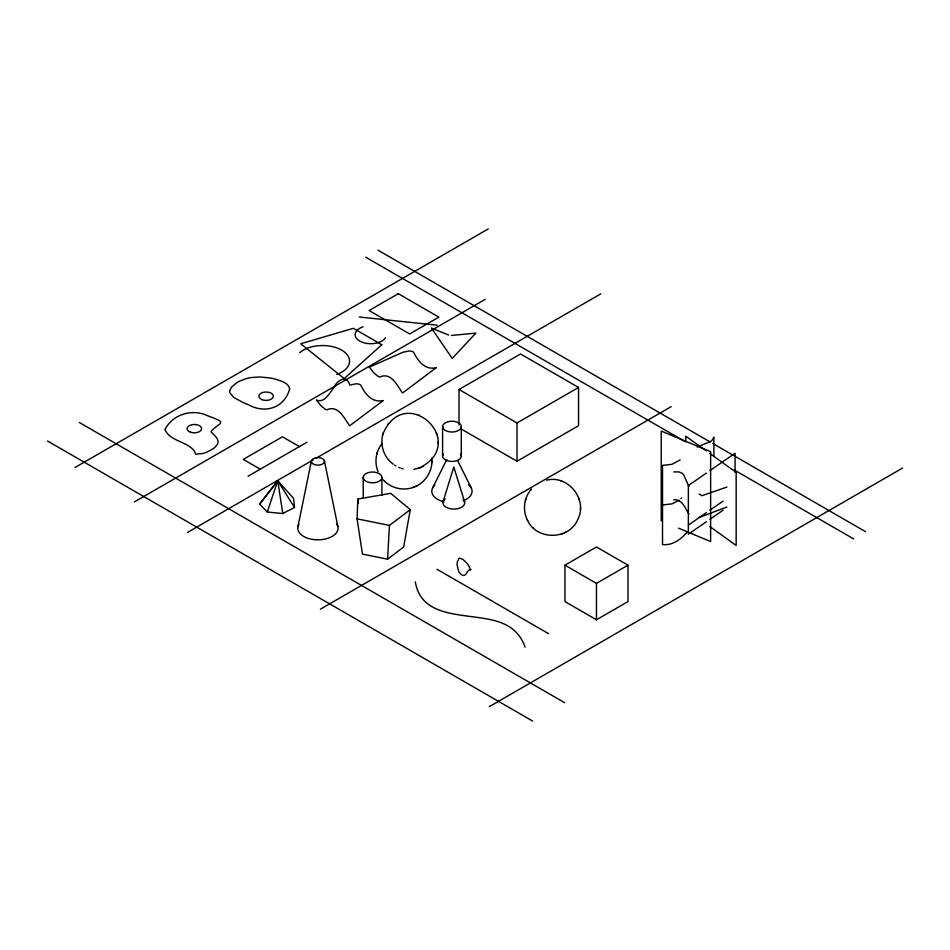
<?xml version="1.0" encoding="UTF-8"?>
<svg xmlns="http://www.w3.org/2000/svg" width="950" height="950" viewBox="0 0 950 950"><rect width="100%" height="100%" fill="white"/><g stroke="black" fill="none" stroke-linecap="round" stroke-linejoin="round"><path stroke-width="1.43" d="M413.689 487.231C425.422 483.111 433.259 470.44 431.775 458.102M419.591 467.899C469.811 442.498 405.448 381.864 383.076 433.604M527.345 519.935C536.322 540.847 569.632 540.229 577.933 519.116C588.014 499.51 567.993 474.561 546.654 480.189M431.87 462.793L431.918 461.332M437.784 443.448L437.831 441.988M580.367 509.343L580.426 507.882M357.058 518.842L357.853 499.035L390.735 493.347L410.258 509.639L403.691 546.974L387.564 559.182L362.473 554.099L357.058 518.842L389.452 525.398L410.258 509.639M387.564 559.182L389.452 525.398M297.991 526.466L311.422 460.809M382.161 443.436C375.844 451.155 374.169 462.341 378.029 471.556M383.301 432.844C379.964 442.581 382.601 454.017 389.892 461.272M530.195 490.616C523.664 498.976 522.631 511.112 527.606 520.469M376.817 454.159L377.043 453.387M377.162 452.936L377.387 452.188M382.719 434.815L382.945 434.055M525.314 500.709L525.54 499.949M525.671 499.498L525.884 498.738M443.139 501.386L453.803 467.044L464.586 501.719M267.283 512.038L277.744 480.783L293.598 498.406L294.5 507.478L282.791 513.534L267.283 512.038L259.647 504.094L277.744 480.783L294.5 507.478M432.701 487.777L446.809 459.503M259.647 504.094L277.744 480.783L278.409 483.538M388.075 424.104L388.609 423.498M531.192 489.381L530.67 489.998L531.406 489.143M687.551 531.561C681.304 539.03 672.956 545.751 662.518 544.528L662.518 465.393L672.006 464.289L680.153 459.895M680.984 498.726L681.744 497.99M679.262 500.187L672.006 503.856L662.518 504.961M706.325 473.124L688.358 485.545L688.358 534.221L706.325 521.788M709.911 470.63L735.074 453.233L735.074 472.411M688.358 525.112L706.325 512.691M709.911 510.197L723.092 501.089M709.911 519.306L723.092 510.186M75.026 467.483L488.241 228.926M134.508 501.826L485.272 299.321M247.998 476.271L306.897 442.261M187.53 532.439L313.286 459.824M315.851 458.351L600.744 293.871M459.016 424.828L459.016 389.5L520.541 353.97L578.538 387.457L578.538 425.731L517.014 461.249L461.546 429.222M459.016 389.5L517.014 422.976L578.538 387.457M320.423 609.164L671.175 406.659M564.953 565.179L596.469 546.986L627.998 565.179L627.998 601.576L596.469 619.78L564.953 601.576L564.953 565.179L596.469 583.383L627.998 565.179M489.286 706.658L902.5 468.089M421.705 467.02L423.142 466.296M415.803 486.364L417.24 485.64M564.3 532.914L565.737 532.19M413.856 469.371L419.473 467.934M383.23 479.821C390.604 488.146 403.168 491.269 413.571 487.279M726.928 507.027L699.153 517.441M418.879 468.16L420.244 467.649M412.965 487.504L414.331 486.994M561.462 534.054L562.827 533.544M726.928 487.065L701.967 495.71L699.153 494.012M697.229 447.046L710.6 441.429A16.969 9.797 0 0 0 712.821 439.173L713.866 437.059L713.866 456.107M673.752 471.936L678.906 471.877L682.112 473.242A4.56 2.624 60 0 1 683.739 475.024L688.928 486.649M451.416 335.457L475.867 333.094L452.212 358.435L431.442 328.071L448.649 335.053M673.752 499.724C682.646 499.308 684.986 508.25 688.928 514.045M359.278 317.003L437.154 325.197M403.239 468.861L401.684 468.445M418.546 415.091L419.152 415.281M561.129 480.985L561.735 481.175M400.223 467.934L398.822 467.4M678.585 528.176L710.636 541.571L710.636 451.701L661.224 431.051L661.224 520.921M377.981 250.183L710.22 441.999M712.785 443.484L865.45 531.62M365.762 257.236L684.19 441.073M734.267 469.989L853.67 538.923M299.404 446.583L282.435 436.786L243.271 459.396L260.241 469.193M437.059 569.299L548.471 633.614M79.42 422.548L564.573 702.656M47.5 440.978L532.653 721.074M395.96 465.975L394.523 465.072M706.159 450.822L685.758 436.157L685.758 441.999M709.757 453.411L736.167 472.387L736.167 545.466L709.757 526.478M393.217 464.17L390.438 461.831M533.033 527.725L533.627 528.271M384.536 481.175L385.13 481.709M457.734 460.833L471.236 487.896M525.101 647.116C522.179 638.507 516.372 630.8 508.452 626.228A43.949 25.377 0 0 0 502.764 623.39C474.014 611.135 422.156 622.82 415.304 581.851M578.954 498.631L579.381 499.985M436.371 432.737L436.786 434.091M324.413 460.821L337.844 526.502M277.744 480.783L282.791 513.534M357.853 499.035L358.435 503.441M596.469 583.383L596.469 619.78M517.014 422.976L517.014 461.249M461.284 426.787A9.346 5.403 0 0 1 446.999 431.205A9.346 5.403 0 0 1 447.533 421.859A9.346 5.403 0 0 1 461.284 426.787L461.284 456.226M442.593 426.443L442.593 455.869M381.924 477.601A9.346 5.403 0 0 1 367.638 482.006A9.346 5.403 0 0 1 368.173 472.661A9.346 5.403 0 0 1 381.924 477.601L381.924 495.259M363.233 477.244L363.233 497.848M385.474 337.761A15.639 9.037 0 0 1 360.656 341.572A15.639 9.037 0 0 1 363.09 326.812M299.725 352.688A27.075 15.627 0 0 1 341.81 350.218A27.075 15.627 0 0 1 336.716 374.466M336.573 523.806A20.152 11.626 0 0 1 318.511 539.814A20.152 11.626 0 0 1 298.846 524.447M460.56 453.969A9.346 5.403 0 0 1 451.963 461.451A9.346 5.403 0 0 1 443.282 454.005M468.635 484.714A20.14 11.626 0 0 1 463.184 500.852M443.971 501.885A20.14 11.626 0 0 1 434.767 485.141M463.113 499.463A10.937 6.318 0 0 1 460.619 507.728A10.937 6.318 0 0 1 446.12 507.276A10.937 6.318 0 0 1 445.17 498.916M470.725 569.739C466.604 569.181 467.044 576.27 462.923 575.427A6.792 3.919 60 0 1 461.106 574.334L460.204 573.479A6.211 3.586 60 0 1 458.624 571.199L457.081 564.906A18.169 10.486 60 0 1 457.116 562.543L458.838 558.493A5.795 3.349 60 0 1 460.014 558.232L462.911 559.431L466.509 562.804A19.154 11.056 60 0 1 468.326 565.143L470.725 569.739M289.667 388.894C284.668 407.811 265.062 414.295 248.14 404.558A81.854 47.251 0 0 1 242.951 402.468L233.736 397.433L229.995 392.932A14.191 8.194 0 0 1 229.805 390.557L231.456 387.22L236.158 383.123A34.699 20.033 0 0 1 240.053 380.95L246.098 378.658A26.766 15.449 0 0 1 251.014 377.577L259.528 376.972L269.551 377.886A42.774 24.7 0 0 1 275.678 379.228C280.82 380.986 288.479 382.648 289.667 388.894M165.051 429.495C169.504 441.192 186.723 441.133 194.216 450.906A10.236 5.914 0 0 1 194.762 451.974L195.736 454.242L202.053 453.589A27.918 16.114 0 0 0 206.981 452.105L213.394 448.602A26.79 15.461 0 0 0 216.066 445.989C221.326 440.836 215.104 435.931 211.494 432.44A6.223 3.586 0 0 1 211.221 431.134C220.376 421.681 228.131 423.284 208.287 416.017C192.862 408.31 172.734 413.986 165.051 429.495M334.115 387.315C329.745 392.481 324.71 403.584 316.397 400.009L320.886 405.662L325.054 409.106A9.476 5.462 60 0 0 326.978 409.782C338.212 404.676 344.233 418.214 349.6 425.826L383.242 400.579C371.925 402.942 365.299 394.191 360.917 385.451A3.313 1.912 60 0 0 359.753 384.382L356.345 383.717L349.754 385.13C347.201 374.264 336.882 380.238 334.115 387.315M381.805 344.731L344.221 378.575L300.723 343.758L353.364 328.308L381.805 344.731M436.145 367.769L402.503 393.027C397.136 385.415 391.127 371.866 379.881 376.984A9.476 5.462 60 0 1 377.957 376.295L373.789 372.863L369.312 367.199L402.657 352.331L409.248 350.918L412.656 351.583A3.313 1.912 60 0 1 413.832 352.652C418.202 361.392 424.828 370.144 436.145 367.769M398.287 293.692L369.122 310.531L409.688 333.961L438.853 317.122L398.287 293.692M190.38 432.155A7.244 4.18 0 0 0 201.59 428.889A7.244 4.18 0 0 0 191.081 424.923A7.244 4.18 0 0 0 190.38 432.155M262.164 399.701A7.244 4.18 0 0 0 273.374 396.435A7.244 4.18 0 0 0 262.877 392.457A7.244 4.18 0 0 0 262.164 399.701M314.402 464.574A6.567 3.788 0 0 0 324.473 461.534A6.567 3.788 0 0 0 314.878 458.007A6.567 3.788 0 0 0 314.402 464.574"/></g></svg>
